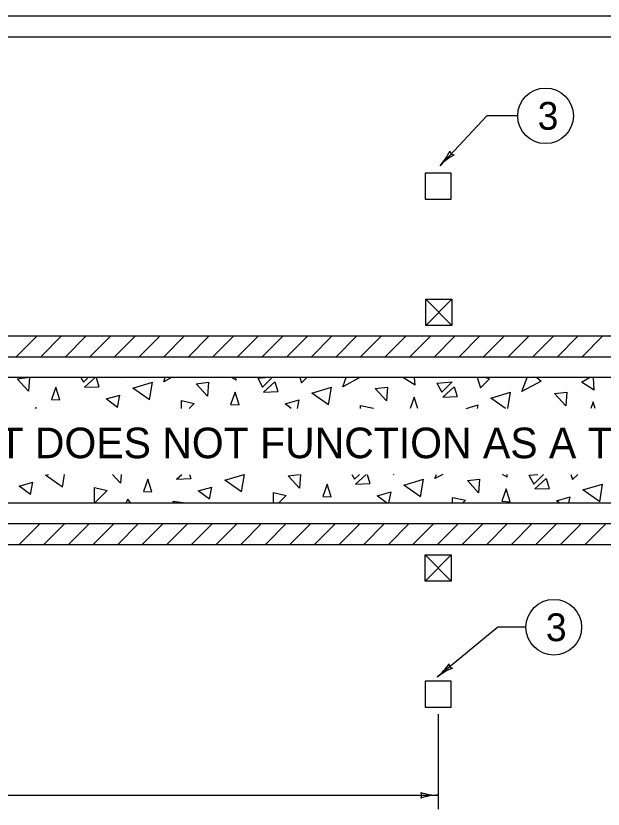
# Model space of a CAD drawing. Extents: x 1007 to 1035.5, y 1000.5 to 1021.5.
# Drawn here: x 1018.18 to 1022.4, y 1006.49 to 1012.19 of the extents above; entities that cross this region are included whole.
import ezdxf

# ---------------------------------------------------------------- set-up
doc = ezdxf.new("R2010")
doc.units = 0
doc.layers.add('Level 1', color=7, linetype='Continuous')

msp = doc.modelspace()

# ---------------------------------------------------------------- linework, layer by layer
at = {"layer": 'Level 1'}
for p, q in [((1021.1243, 1009.9684), (1021.1243, 1010.1559)), ((1021.1243, 1010.1559), (1021.3118, 1010.1559)), ((1021.1243, 1010.1559), (1021.3118, 1009.9684)), ((1021.3118, 1010.1559), (1021.1243, 1009.9684)), ((1021.3118, 1010.1559), (1021.3118, 1009.9684)), ((1021.3118, 1009.9684), (1021.1243, 1009.9684)), ((1018.1804, 1009.7434), (1018.3304, 1009.8934)), ((1018.3573, 1009.7434), (1018.5073, 1009.8934)), ((1018.534, 1009.7434), (1018.684, 1009.8934)), ((1018.7108, 1009.7434), (1018.8608, 1009.8934)), ((1018.8876, 1009.7434), (1019.0376, 1009.8934)), ((1019.0643, 1009.7434), (1019.2143, 1009.8934)), ((1019.2411, 1009.7434), (1019.3911, 1009.8934)), ((1019.4179, 1009.7434), (1019.5679, 1009.8934)), ((1019.5947, 1009.7434), (1019.7447, 1009.8934)), ((1019.7714, 1009.7434), (1019.9214, 1009.8934)), ((1019.9483, 1009.7434), (1020.0983, 1009.8934)), ((1020.125, 1009.7434), (1020.275, 1009.8934)), ((1020.3018, 1009.7434), (1020.4518, 1009.8934)), ((1020.4786, 1009.7434), (1020.6286, 1009.8934)), ((1020.6553, 1009.7434), (1020.8053, 1009.8934)), ((1020.8321, 1009.7434), (1020.9821, 1009.8934)), ((1021.0088, 1009.7434), (1021.1588, 1009.8934)), ((1021.1857, 1009.7434), (1021.3357, 1009.8934)), ((1021.3624, 1009.7434), (1021.5124, 1009.8934)), ((1021.5392, 1009.7434), (1021.6892, 1009.8934)), ((1021.716, 1009.7434), (1021.866, 1009.8934)), ((1021.8928, 1009.7434), (1022.0428, 1009.8934)), ((1022.0695, 1009.7434), (1022.2195, 1009.8934)), ((1022.2463, 1009.7434), (1022.3963, 1009.8934)), ((1034.7122, 1009.5934), (1007.7122, 1009.5934)), ((1018.1873, 1009.5843), (1018.2625, 1009.5934)), ((1018.2686, 1009.496), (1018.1873, 1009.5843)), ((1018.2755, 1009.5934), (1018.2686, 1009.496)), ((1018.6458, 1009.5934), (1018.6645, 1009.5596)), ((1018.6645, 1009.5596), (1018.6983, 1009.5934)), ((1018.6716, 1009.5243), (1018.7473, 1009.5934)), ((1018.7544, 1009.5934), (1018.7742, 1009.5278)), ((1018.9432, 1009.5934), (1018.9438, 1009.5914)), ((1018.9438, 1009.5914), (1018.9458, 1009.5934)), ((1019.297, 1009.5934), (1019.2408, 1009.5632)), ((1019.2408, 1009.5632), (1019.2519, 1009.5934)), ((1019.7606, 1009.5738), (1019.7593, 1009.5934)), ((1019.9161, 1009.5879), (1019.9731, 1009.5934)), ((1019.9161, 1009.5879), (1019.9515, 1009.5243)), ((1019.9515, 1009.5243), (1020.0207, 1009.5934)), ((1020.2183, 1009.5934), (1020.2308, 1009.5561)), ((1020.2308, 1009.5561), (1020.2681, 1009.5934)), ((1020.6498, 1009.5934), (1020.5278, 1009.5278)), ((1020.5278, 1009.5278), (1020.5518, 1009.5934)), ((1021.0475, 1009.5384), (1021.0438, 1009.5934)), ((1021.4935, 1009.5934), (1021.5177, 1009.5208)), ((1021.5177, 1009.5208), (1021.5813, 1009.5843)), ((1021.5813, 1009.5843), (1021.5463, 1009.5934)), ((1021.8147, 1009.4924), (1021.8517, 1009.5934)), ((1021.9205, 1009.5934), (1021.9526, 1009.5667)), ((1022.3344, 1009.503), (1022.3284, 1009.5934)), ((1018.6716, 1009.5243), (1018.7742, 1009.5278)), ((1019.1383, 1009.4323), (1019.1595, 1009.5596)), ((1019.4742, 1009.549), (1019.5626, 1009.5596)), ((1019.5555, 1009.4606), (1019.4742, 1009.549)), ((1019.5626, 1009.5596), (1019.5555, 1009.4606)), ((1019.9585, 1009.4889), (1020.0398, 1009.5632)), ((1020.0398, 1009.5632), (1020.0611, 1009.4924)), ((1021.2031, 1009.5525), (1021.3127, 1009.5632)), ((1021.2031, 1009.5525), (1021.2384, 1009.4889)), ((1021.2384, 1009.4889), (1021.3127, 1009.5632)), ((1021.2455, 1009.4536), (1021.3268, 1009.5278)), ((1021.3268, 1009.5278), (1021.348, 1009.4571)), ((1021.9526, 1009.5667), (1021.8147, 1009.4924)), ((1018.4665, 1009.5243), (1018.4348, 1009.4358)), ((1018.4948, 1009.4323), (1018.4665, 1009.5243)), ((1019.7535, 1009.4889), (1019.7217, 1009.4005)), ((1019.7818, 1009.397), (1019.7535, 1009.4889)), ((1019.9585, 1009.4889), (1020.0611, 1009.4924)), ((1020.4253, 1009.397), (1020.4464, 1009.5243)), ((1020.7611, 1009.5137), (1020.8495, 1009.5243)), ((1020.8424, 1009.4253), (1020.7611, 1009.5137)), ((1020.8495, 1009.5243), (1020.8424, 1009.4253)), ((1021.7139, 1009.372), (1021.7333, 1009.4889)), ((1022.048, 1009.4783), (1022.1364, 1009.4889)), ((1022.1293, 1009.3899), (1022.048, 1009.4783)), ((1022.1364, 1009.4889), (1022.1293, 1009.3899)), ((1018.4348, 1009.4358), (1018.4948, 1009.4323)), ((1018.9085, 1009.3793), (1018.9262, 1009.4677)), ((1020.201, 1009.372), (1020.2131, 1009.4323)), ((1021.0404, 1009.4536), (1021.0111, 1009.372)), ((1021.0655, 1009.372), (1021.0404, 1009.4536)), ((1021.2455, 1009.4536), (1021.348, 1009.4571)), ((1022.3273, 1009.4182), (1022.3107, 1009.372)), ((1022.3416, 1009.372), (1022.3273, 1009.4182)), ((1018.3216, 1009.3793), (1018.3173, 1009.372)), ((1018.327, 1009.372), (1018.3216, 1009.3793)), ((1019.4244, 1009.372), (1019.46, 1009.4076)), ((1019.7217, 1009.4005), (1019.7818, 1009.397)), ((1020.7467, 1009.372), (1020.7469, 1009.3723)), ((1021.495, 1009.372), (1021.5, 1009.397)), ((1018.5125, 1008.8065), (1018.5278, 1008.8977)), ((1018.9297, 1008.8348), (1018.8719, 1008.8977)), ((1018.9342, 1008.8977), (1018.9297, 1008.8348)), ((1019.1277, 1008.8631), (1019.0958, 1008.7748)), ((1019.156, 1008.7712), (1019.1277, 1008.8631)), ((1019.3328, 1008.8631), (1019.3707, 1008.8977)), ((1019.3328, 1008.8631), (1019.4353, 1008.8667)), ((1019.426, 1008.8977), (1019.4353, 1008.8667)), ((1019.7994, 1008.7712), (1019.8205, 1008.8977)), ((1020.1353, 1008.8878), (1020.2168, 1008.8977)), ((1020.2167, 1008.7995), (1020.1353, 1008.8878)), ((1020.2236, 1008.8977), (1020.2167, 1008.7995)), ((1020.5934, 1008.8977), (1020.6126, 1008.8631)), ((1020.6126, 1008.8631), (1020.6472, 1008.8977)), ((1020.6197, 1008.8278), (1020.6963, 1008.8977)), ((1020.7023, 1008.8977), (1020.7223, 1008.8313)), ((1020.891, 1008.8977), (1020.8919, 1008.8949)), ((1020.8919, 1008.8949), (1020.8947, 1008.8977)), ((1021.0863, 1008.7358), (1021.1076, 1008.8631)), ((1021.2465, 1008.8977), (1021.1889, 1008.8667)), ((1021.1889, 1008.8667), (1021.2003, 1008.8977)), ((1021.4223, 1008.8525), (1021.5107, 1008.8631)), ((1021.5036, 1008.7641), (1021.4223, 1008.8525)), ((1021.5107, 1008.8631), (1021.5036, 1008.7641)), ((1021.7086, 1008.8773), (1021.7073, 1008.8977)), ((1021.8642, 1008.8914), (1021.9289, 1008.8977)), ((1021.8642, 1008.8914), (1021.8996, 1008.8278)), ((1021.8996, 1008.8278), (1021.9694, 1008.8977)), ((1021.9066, 1008.7924), (1021.9879, 1008.8667)), ((1021.9879, 1008.8667), (1022.0092, 1008.7959)), ((1022.1662, 1008.8977), (1022.1788, 1008.8596)), ((1022.1788, 1008.8596), (1022.2169, 1008.8977)), ((1018.2827, 1008.7535), (1018.3003, 1008.8419)), ((1019.5697, 1008.7182), (1019.5873, 1008.8065)), ((1020.4146, 1008.8278), (1020.3828, 1008.7393)), ((1020.4429, 1008.7358), (1020.4146, 1008.8278)), ((1020.6197, 1008.8278), (1020.7223, 1008.8313)), ((1021.7016, 1008.7924), (1021.6698, 1008.704)), ((1021.7298, 1008.7005), (1021.7016, 1008.7924)), ((1021.9066, 1008.7924), (1022.0092, 1008.7959)), ((1022.3733, 1008.7005), (1022.3945, 1008.8278)), ((1018.7459, 1008.6934), (1018.8343, 1008.7818)), ((1019.0958, 1008.7748), (1019.156, 1008.7712)), ((1020.0682, 1008.6934), (1020.1212, 1008.7464)), ((1020.3828, 1008.7393), (1020.4429, 1008.7358)), ((1020.8587, 1008.6934), (1020.8743, 1008.7712)), ((1022.1527, 1008.6934), (1022.1612, 1008.7358)), ((1007.7122, 1008.6934), (1034.7122, 1008.6934)), ((1018.9828, 1008.7182), (1018.9683, 1008.6934)), ((1019.001, 1008.6934), (1018.9828, 1008.7182)), ((1021.3904, 1008.6934), (1021.4081, 1008.7111)), ((1021.6698, 1008.704), (1021.7298, 1008.7005)), ((1018.2032, 1008.3934), (1018.3532, 1008.5434)), ((1018.3799, 1008.3934), (1018.5299, 1008.5434)), ((1018.5567, 1008.3934), (1018.7067, 1008.5434)), ((1018.7335, 1008.3934), (1018.8835, 1008.5434)), ((1018.9103, 1008.3934), (1019.0603, 1008.5434)), ((1019.087, 1008.3934), (1019.237, 1008.5434)), ((1019.2638, 1008.3934), (1019.4138, 1008.5434)), ((1019.4406, 1008.3934), (1019.5906, 1008.5434)), ((1019.6173, 1008.3934), (1019.7673, 1008.5434)), ((1019.7942, 1008.3934), (1019.9442, 1008.5434)), ((1019.9709, 1008.3934), (1020.1209, 1008.5434)), ((1020.1477, 1008.3934), (1020.2977, 1008.5434)), ((1020.3245, 1008.3934), (1020.4745, 1008.5434)), ((1020.5013, 1008.3934), (1020.6513, 1008.5434)), ((1020.678, 1008.3934), (1020.828, 1008.5434)), ((1020.8548, 1008.3934), (1021.0048, 1008.5434)), ((1021.0316, 1008.3934), (1021.1816, 1008.5434)), ((1021.2083, 1008.3934), (1021.3583, 1008.5434)), ((1021.3852, 1008.3934), (1021.5352, 1008.5434)), ((1021.5619, 1008.3934), (1021.7119, 1008.5434)), ((1021.7387, 1008.3934), (1021.8887, 1008.5434)), ((1021.9154, 1008.3934), (1022.0654, 1008.5434)), ((1022.0923, 1008.3934), (1022.2423, 1008.5434)), ((1022.269, 1008.3934), (1022.419, 1008.5434)), ((1021.1184, 1008.1309), (1021.1184, 1008.3184)), ((1021.1184, 1008.3184), (1021.3059, 1008.3184)), ((1021.1184, 1008.3184), (1021.3059, 1008.1309)), ((1021.3059, 1008.3184), (1021.1184, 1008.1309)), ((1021.3059, 1008.3184), (1021.3059, 1008.1309)), ((1021.3059, 1008.1309), (1021.1184, 1008.1309))]:
    msp.add_line(p, q, dxfattribs=at)
for points in [[(1007.7122, 1012.1934), (1034.7122, 1012.1934)], [(1007.7122, 1012.0434), (1034.7122, 1012.0434)], [(1021.7843, 1011.4748), (1021.5619, 1011.4748), (1021.2262, 1011.1164)], [(1007.7122, 1009.8934), (1034.7122, 1009.8934)], [(1007.7122, 1009.7434), (1034.7122, 1009.7434)], [(1019.7606, 1009.5738), (1019.7286, 1009.5934)], [(1021.0475, 1009.5384), (1020.9582, 1009.5934)], [(1022.3344, 1009.503), (1022.2425, 1009.5596), (1022.3005, 1009.5934)], [(1019.1383, 1009.4323), (1019.0181, 1009.5172), (1019.1595, 1009.5596)], [(1020.4253, 1009.397), (1020.305, 1009.4818), (1020.4464, 1009.5243)], [(1021.6974, 1009.372), (1021.5919, 1009.4465), (1021.7333, 1009.4889)], [(1018.9085, 1009.3793), (1018.8272, 1009.4394), (1018.9262, 1009.4677)], [(1019.3681, 1009.372), (1019.3681, 1009.4288), (1019.46, 1009.4076)], [(1020.1574, 1009.372), (1020.1141, 1009.4041), (1020.2131, 1009.4323)], [(1020.655, 1009.372), (1020.655, 1009.3934), (1020.7469, 1009.3723)], [(1021.4127, 1009.372), (1021.5, 1009.397)], [(1018.5125, 1008.8065), (1018.3923, 1008.8914), (1018.4132, 1008.8977)], [(1019.7994, 1008.7712), (1019.6793, 1008.856), (1019.8179, 1008.8977)], [(1021.0863, 1008.7358), (1020.9662, 1008.8207), (1021.1076, 1008.8631)], [(1021.7086, 1008.8773), (1021.6754, 1008.8977)], [(1018.2827, 1008.7535), (1018.2013, 1008.8136), (1018.3003, 1008.8419)], [(1018.7423, 1008.6934), (1018.7423, 1008.803), (1018.8343, 1008.7818)], [(1019.5697, 1008.7182), (1019.4883, 1008.7783), (1019.5873, 1008.8065)], [(1022.3733, 1008.7005), (1022.2531, 1008.7853), (1022.3945, 1008.8278)], [(1020.0293, 1008.6934), (1020.0293, 1008.7677), (1020.1212, 1008.7464)], [(1020.8423, 1008.6934), (1020.7753, 1008.7429), (1020.8743, 1008.7712)], [(1021.3162, 1008.6934), (1021.3162, 1008.7323), (1021.4081, 1008.7111)], [(1022.0813, 1008.6934), (1022.0622, 1008.7076), (1022.1612, 1008.7358)], [(1019.3138, 1008.6934), (1019.308, 1008.704), (1019.3964, 1008.6934)], [(1007.7122, 1008.5434), (1034.7122, 1008.5434)], [(1007.7122, 1008.3934), (1034.7122, 1008.3934)], [(1021.8435, 1007.7986), (1021.6409, 1007.7986), (1021.2064, 1007.4403)], [(1021.2122, 1007.1747), (1021.2122, 1006.4912)], [(1016.5588, 1006.5912), (1021.2122, 1006.5912)]]:
    msp.add_lwpolyline(points, dxfattribs=at)
for points in [[(1021.1184, 1010.8747), (1021.3059, 1010.8747), (1021.3059, 1011.0622), (1021.1184, 1011.0622)], [(1021.1184, 1007.2247), (1021.3059, 1007.2247), (1021.3059, 1007.4122), (1021.1184, 1007.4122)]]:
    msp.add_lwpolyline(points, close=True, dxfattribs=at)
for centre in [(1021.9843, 1011.4748), (1022.0435, 1007.7986)]:
    msp.add_circle(centre, 0.2, dxfattribs=at)
for centre, radius, start, end in [((1020.9411, 1011.3835), 0.3906, 316.8702, 335.539), ((1021.5112, 1010.8494), 0.3906, 118.2174, 136.8641), ((1021.3277, 1011.2248), 0.0312, 185.6448, 267.7615), ((1020.9411, 1011.3835), 0.3906, 316.858, 316.8702), ((1020.9579, 1007.7416), 0.3906, 309.5125, 328.1813), ((1021.321, 1007.5347), 0.0312, 178.2871, 260.4038), ((1021.455, 1007.1389), 0.3906, 110.8597, 129.5064), ((1020.9579, 1007.7416), 0.3906, 309.5003, 309.5125), ((1021.0636, 1006.5912), 0.0312, 318.7746, 40.8913), ((1021.2122, 1006.2005), 0.3906, 90, 108.6688), ((1021.2122, 1006.9818), 0.3906, 251.3472, 269.9939), ((1021.2122, 1006.2005), 0.3906, 89.9878, 90)]:
    msp.add_arc(centre, radius, start, end, dxfattribs=at)

# ---------------------------------------------------------------- texts
for s, height, p in [('3', 0.2, (1021.9276, 1011.3748)), ('PAVED FLUSH MEDIAN THAT DOES NOT FUNCTION AS A TWO-WAY LEFT TURN LANE', 0.22, (1014.1139, 1009.0137)), ('3', 0.2, (1021.9868, 1007.6986))]:
    msp.add_text(s, height=height, dxfattribs=at).set_placement(p)

doc.saveas('drawing.dxf')
